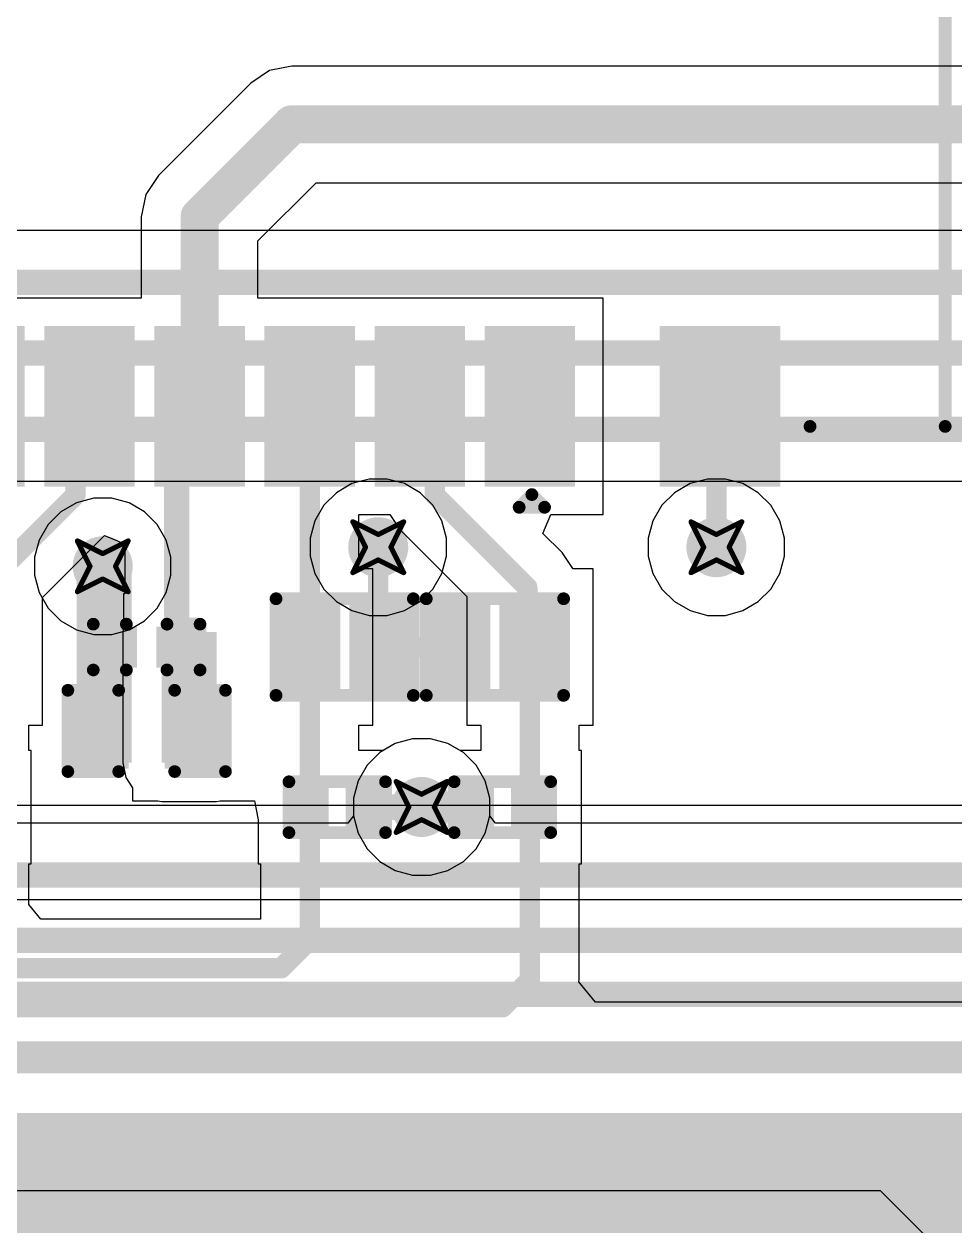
# Model space of a CAD drawing. Header units: inches. Extents: x -36 to 349, y -11 to 240.
# Drawn here: x 132.94 to 142.24, y 44.34 to 56.35 of the extents above; entities that cross this region are included whole.
import ezdxf

# ---------------------------------------------------------------- set-up
doc = ezdxf.new("R2010")
doc.units = ezdxf.units.IN
for name, color, linetype in [('Bottom Layer', 5, 'Continuous'), ('Drill Drawing', 1, 'Continuous'), ('Layer 1', 16, 'Continuous'), ('Layer 2', 76, 'Continuous'), ('Top Layer', 1, 'Continuous'), ('Top Overlay', 2, 'Continuous'), ('Top Paste', 8, 'Continuous'), ('Top Solder', 216, 'Continuous'), ('Via Holes', 16, 'Continuous')]:
    doc.layers.add(name, color=color, linetype=linetype)

# ---------------------------------------------------------------- blocks, each defined once
blk = doc.blocks.new('SOD_882_B__D___________55')
at = {"layer": 'Top Layer'}
for points in [[(-0.1, -0.4), (-0.6, -0.4), (-0.6, 0.4), (-0.1, 0.4)], [(0.6, -0.4), (0.1, -0.4), (0.1, 0.4), (0.6, 0.4)]]:
    blk.add_hatch(color=1, dxfattribs=at).paths.add_polyline_path(points)
at = {"layer": 'Top Paste'}
for points in [[(-0.1, -0.4), (-0.6, -0.4), (-0.6, 0.4), (-0.1, 0.4)], [(0.6, -0.4), (0.1, -0.4), (0.1, 0.4), (0.6, 0.4)]]:
    blk.add_hatch(color=8, dxfattribs=at).paths.add_polyline_path(points)
at = {"layer": 'Top Solder'}
for points in [[(-0.045, -0.455), (-0.655, -0.455), (-0.655, 0.455), (-0.045, 0.455)], [(0.655, -0.455), (0.045, -0.455), (0.045, 0.455), (0.655, 0.455)]]:
    blk.add_hatch(color=216, dxfattribs=at).paths.add_polyline_path(points)
at = {"layer": 'Top Overlay'}
for points in [[(0.686, 0.483, 0.127, 0.127, 0), (-0.686, 0.483, 0.127, 0.127, 0)], [(-0.686, 0.483, 0.127, 0.127, 0), (-0.686, -0.483, 0.127, 0.127, 0)], [(0.686, 0.483, 0.127, 0.127, 0), (0.686, -0.483, 0.127, 0.127, 0)], [(0.686, -0.483, 0.127, 0.127, 0), (-0.686, -0.483, 0.127, 0.127, 0)]]:
    blk.add_lwpolyline(points, format="xyseb", dxfattribs=at)
for points in [[(-0.718, 0.483, 0.0635, 0.0635, 1), (-0.654, 0.483, 0.0635, 0.0635, 1)], [(-0.718, 0.483, 0.0635, 0.0635, 1), (-0.654, 0.483, 0.0635, 0.0635, 1)], [(0.654, 0.483, 0.0635, 0.0635, 1), (0.718, 0.483, 0.0635, 0.0635, 1)], [(0.654, 0.483, 0.0635, 0.0635, 1), (0.718, 0.483, 0.0635, 0.0635, 1)], [(-0.718, -0.483, 0.0635, 0.0635, 1), (-0.654, -0.483, 0.0635, 0.0635, 1)], [(-0.718, -0.483, 0.0635, 0.0635, 1), (-0.654, -0.483, 0.0635, 0.0635, 1)], [(0.654, -0.483, 0.0635, 0.0635, 1), (0.718, -0.483, 0.0635, 0.0635, 1)], [(0.654, -0.483, 0.0635, 0.0635, 1), (0.718, -0.483, 0.0635, 0.0635, 1)]]:
    blk.add_lwpolyline(points, format="xyseb", close=True, dxfattribs=at)
blk = doc.blocks.new('SOD_882_B__D___________56')
at = {"layer": 'Top Layer'}
for points in [[(-0.1, -0.4), (-0.6, -0.4), (-0.6, 0.4), (-0.1, 0.4)], [(0.6, -0.4), (0.1, -0.4), (0.1, 0.4), (0.6, 0.4)]]:
    blk.add_hatch(color=1, dxfattribs=at).paths.add_polyline_path(points)
at = {"layer": 'Top Paste'}
for points in [[(-0.1, -0.4), (-0.6, -0.4), (-0.6, 0.4), (-0.1, 0.4)], [(0.6, -0.4), (0.1, -0.4), (0.1, 0.4), (0.6, 0.4)]]:
    blk.add_hatch(color=8, dxfattribs=at).paths.add_polyline_path(points)
at = {"layer": 'Top Solder'}
for points in [[(-0.045, -0.455), (-0.655, -0.455), (-0.655, 0.455), (-0.045, 0.455)], [(0.655, -0.455), (0.045, -0.455), (0.045, 0.455), (0.655, 0.455)]]:
    blk.add_hatch(color=216, dxfattribs=at).paths.add_polyline_path(points)
at = {"layer": 'Top Overlay'}
for points in [[(-0.686, 0.483, 0.127, 0.127, 0), (0.686, 0.483, 0.127, 0.127, 0)], [(-0.686, -0.483, 0.127, 0.127, 0), (-0.686, 0.483, 0.127, 0.127, 0)], [(0.686, -0.483, 0.127, 0.127, 0), (0.686, 0.483, 0.127, 0.127, 0)], [(-0.686, -0.483, 0.127, 0.127, 0), (0.686, -0.483, 0.127, 0.127, 0)]]:
    blk.add_lwpolyline(points, format="xyseb", dxfattribs=at)
for points in [[(-0.718, 0.483, 0.0635, 0.0635, 1), (-0.654, 0.483, 0.0635, 0.0635, 1)], [(-0.718, 0.483, 0.0635, 0.0635, 1), (-0.654, 0.483, 0.0635, 0.0635, 1)], [(0.654, 0.483, 0.0635, 0.0635, 1), (0.718, 0.483, 0.0635, 0.0635, 1)], [(0.654, 0.483, 0.0635, 0.0635, 1), (0.718, 0.483, 0.0635, 0.0635, 1)], [(-0.718, -0.483, 0.0635, 0.0635, 1), (-0.654, -0.483, 0.0635, 0.0635, 1)], [(-0.718, -0.483, 0.0635, 0.0635, 1), (-0.654, -0.483, 0.0635, 0.0635, 1)], [(0.654, -0.483, 0.0635, 0.0635, 1), (0.718, -0.483, 0.0635, 0.0635, 1)], [(0.654, -0.483, 0.0635, 0.0635, 1), (0.718, -0.483, 0.0635, 0.0635, 1)]]:
    blk.add_lwpolyline(points, format="xyseb", close=True, dxfattribs=at)
blk = doc.blocks.new('R___0201_225')
at = {"layer": 'Top Layer'}
for points in [[(-0.41, 0.185), (-0.14, 0.185), (-0.14, -0.185), (-0.41, -0.185)], [(0.14, 0.185), (0.41, 0.185), (0.41, -0.185), (0.14, -0.185)]]:
    blk.add_hatch(color=1, dxfattribs=at).paths.add_polyline_path(points)
at = {"layer": 'Top Paste'}
for points in [[(-0.41, 0.185), (-0.14, 0.185), (-0.14, -0.185), (-0.41, -0.185)], [(0.14, 0.185), (0.41, 0.185), (0.41, -0.185), (0.14, -0.185)]]:
    blk.add_hatch(color=8, dxfattribs=at).paths.add_polyline_path(points)
at = {"layer": 'Top Solder'}
for points in [[(-0.465, 0.24), (-0.085, 0.24), (-0.085, -0.24), (-0.465, -0.24)], [(0.085, 0.24), (0.465, 0.24), (0.465, -0.24), (0.085, -0.24)]]:
    blk.add_hatch(color=216, dxfattribs=at).paths.add_polyline_path(points)
at = {"layer": 'Top Overlay'}
for points in [[(-0.483, -0.254, 0.127, 0.127, 0), (-0.483, 0.254, 0.127, 0.127, 0)], [(-0.483, 0.254, 0.127, 0.127, 0), (0.483, 0.254, 0.127, 0.127, 0)], [(0.483, -0.254, 0.127, 0.127, 0), (0.483, 0.254, 0.127, 0.127, 0)], [(-0.483, -0.254, 0.127, 0.127, 0), (0.483, -0.254, 0.127, 0.127, 0)]]:
    blk.add_lwpolyline(points, format="xyseb", dxfattribs=at)
for points in [[(-0.514, 0.254, 0.0635, 0.0635, 1), (-0.451, 0.254, 0.0635, 0.0635, 1)], [(-0.514, 0.254, 0.0635, 0.0635, 1), (-0.451, 0.254, 0.0635, 0.0635, 1)], [(0.451, 0.254, 0.0635, 0.0635, 1), (0.514, 0.254, 0.0635, 0.0635, 1)], [(0.451, 0.254, 0.0635, 0.0635, 1), (0.514, 0.254, 0.0635, 0.0635, 1)], [(-0.514, -0.254, 0.0635, 0.0635, 1), (-0.451, -0.254, 0.0635, 0.0635, 1)], [(-0.514, -0.254, 0.0635, 0.0635, 1), (-0.451, -0.254, 0.0635, 0.0635, 1)], [(0.451, -0.254, 0.0635, 0.0635, 1), (0.514, -0.254, 0.0635, 0.0635, 1)], [(0.451, -0.254, 0.0635, 0.0635, 1), (0.514, -0.254, 0.0635, 0.0635, 1)]]:
    blk.add_lwpolyline(points, format="xyseb", close=True, dxfattribs=at)
blk = doc.blocks.new('R___0201_226')
at = {"layer": 'Top Layer'}
for points in [[(-0.41, 0.185), (-0.14, 0.185), (-0.14, -0.185), (-0.41, -0.185)], [(0.14, 0.185), (0.41, 0.185), (0.41, -0.185), (0.14, -0.185)]]:
    blk.add_hatch(color=1, dxfattribs=at).paths.add_polyline_path(points)
at = {"layer": 'Top Paste'}
for points in [[(-0.41, 0.185), (-0.14, 0.185), (-0.14, -0.185), (-0.41, -0.185)], [(0.14, 0.185), (0.41, 0.185), (0.41, -0.185), (0.14, -0.185)]]:
    blk.add_hatch(color=8, dxfattribs=at).paths.add_polyline_path(points)
at = {"layer": 'Top Solder'}
for points in [[(-0.465, 0.24), (-0.085, 0.24), (-0.085, -0.24), (-0.465, -0.24)], [(0.085, 0.24), (0.465, 0.24), (0.465, -0.24), (0.085, -0.24)]]:
    blk.add_hatch(color=216, dxfattribs=at).paths.add_polyline_path(points)
at = {"layer": 'Top Overlay'}
for points in [[(-0.483, 0.254, 0.127, 0.127, 0), (-0.483, -0.254, 0.127, 0.127, 0)], [(0.483, 0.254, 0.127, 0.127, 0), (-0.483, 0.254, 0.127, 0.127, 0)], [(0.483, 0.254, 0.127, 0.127, 0), (0.483, -0.254, 0.127, 0.127, 0)], [(0.483, -0.254, 0.127, 0.127, 0), (-0.483, -0.254, 0.127, 0.127, 0)]]:
    blk.add_lwpolyline(points, format="xyseb", dxfattribs=at)
for points in [[(-0.514, 0.254, 0.0635, 0.0635, 1), (-0.451, 0.254, 0.0635, 0.0635, 1)], [(-0.514, 0.254, 0.0635, 0.0635, 1), (-0.451, 0.254, 0.0635, 0.0635, 1)], [(0.451, 0.254, 0.0635, 0.0635, 1), (0.514, 0.254, 0.0635, 0.0635, 1)], [(0.451, 0.254, 0.0635, 0.0635, 1), (0.514, 0.254, 0.0635, 0.0635, 1)], [(-0.514, -0.254, 0.0635, 0.0635, 1), (-0.451, -0.254, 0.0635, 0.0635, 1)], [(-0.514, -0.254, 0.0635, 0.0635, 1), (-0.451, -0.254, 0.0635, 0.0635, 1)], [(0.451, -0.254, 0.0635, 0.0635, 1), (0.514, -0.254, 0.0635, 0.0635, 1)], [(0.451, -0.254, 0.0635, 0.0635, 1), (0.514, -0.254, 0.0635, 0.0635, 1)]]:
    blk.add_lwpolyline(points, format="xyseb", close=True, dxfattribs=at)
blk = doc.blocks.new('DM3BT_DSF_PEJS_332')
at = {"layer": 'Top Layer'}
for points in [[(-5.25, 8.15), (-4.25, 8.15), (-4.25, 6.75), (-5.25, 6.75)], [(-3.2, 6.75), (-3.2, 8.15), (-2.5, 8.15), (-2.5, 6.75)], [(-2.1, 6.75), (-2.1, 8.15), (-1.4, 8.15), (-1.4, 6.75)], [(-1, 6.75), (-1, 8.15), (-0.3, 8.15), (-0.3, 6.75)], [(0.1, 6.75), (0.1, 8.15), (0.8, 8.15), (0.8, 6.75)], [(1.2, 6.75), (1.2, 8.15), (1.9, 8.15), (1.9, 6.75)]]:
    blk.add_hatch(color=1, dxfattribs=at).paths.add_polyline_path(points)
at = {"layer": 'Top Paste'}
for points in [[(-5.25, 8.15), (-4.25, 8.15), (-4.25, 6.75), (-5.25, 6.75)], [(-3.2, 6.75), (-3.2, 8.15), (-2.5, 8.15), (-2.5, 6.75)], [(-2.1, 6.75), (-2.1, 8.15), (-1.4, 8.15), (-1.4, 6.75)], [(-1, 6.75), (-1, 8.15), (-0.3, 8.15), (-0.3, 6.75)], [(0.1, 6.75), (0.1, 8.15), (0.8, 8.15), (0.8, 6.75)], [(1.2, 6.75), (1.2, 8.15), (1.9, 8.15), (1.9, 6.75)]]:
    blk.add_hatch(color=8, dxfattribs=at).paths.add_polyline_path(points)
at = {"layer": 'Top Solder'}
for points in [[(-5.352, 8.252), (-4.148, 8.252), (-4.148, 6.648), (-5.352, 6.648)], [(-3.302, 6.648), (-3.302, 8.252), (-2.398, 8.252), (-2.398, 6.648)], [(-2.202, 6.648), (-2.202, 8.252), (-1.298, 8.252), (-1.298, 6.648)], [(-1.102, 6.648), (-1.102, 8.252), (-0.198, 8.252), (-0.198, 6.648)], [(-0.002, 6.648), (-0.002, 8.252), (0.902, 8.252), (0.902, 6.648)], [(1.098, 6.648), (1.098, 8.252), (2.002, 8.252), (2.002, 6.648)], [(2.198, 6.648), (2.198, 8.252), (3.102, 8.252), (3.102, 6.648)]]:
    blk.add_hatch(color=216, dxfattribs=at).paths.add_polyline_path(points)
at = {"layer": 'Top Overlay'}
for points in [[(-2.87, 8.331, 0.127, 0.127, 0), (-2.997, 8.458, 0.127, 0.127, 0)], [(-2.743, 8.458, 0.127, 0.127, 0), (-2.997, 8.458, 0.127, 0.127, 0)], [(-2.743, 8.458, 0.127, 0.127, 0), (-2.87, 8.331, 0.127, 0.127, 0)], [(-5.65, 7.65, 0.127, 0.127, 0), (-7, 7.65, 0.127, 0.127, 0)], [(-7, 7.65, 0.127, 0.127, 0), (-7, -6.2, 0.127, 0.127, 0)]]:
    blk.add_lwpolyline(points, format="xyseb", dxfattribs=at)
for points in [[(-3.029, 8.458, 0.0635, 0.0635, 1), (-2.965, 8.458, 0.0635, 0.0635, 1)], [(-3.029, 8.458, 0.0635, 0.0635, 1), (-2.965, 8.458, 0.0635, 0.0635, 1)], [(-2.775, 8.458, 0.0635, 0.0635, 1), (-2.711, 8.458, 0.0635, 0.0635, 1)], [(-2.775, 8.458, 0.0635, 0.0635, 1), (-2.711, 8.458, 0.0635, 0.0635, 1)], [(-2.902, 8.331, 0.0635, 0.0635, 1), (-2.838, 8.331, 0.0635, 0.0635, 1)], [(-2.902, 8.331, 0.0635, 0.0635, 1), (-2.838, 8.331, 0.0635, 0.0635, 1)], [(-7.032, 7.65, 0.0635, 0.0635, 1), (-6.968, 7.65, 0.0635, 0.0635, 1)], [(-7.032, 7.65, 0.0635, 0.0635, 1), (-6.968, 7.65, 0.0635, 0.0635, 1)], [(-5.682, 7.65, 0.0635, 0.0635, 1), (-5.618, 7.65, 0.0635, 0.0635, 1)]]:
    blk.add_lwpolyline(points, format="xyseb", close=True, dxfattribs=at)
blk = doc.blocks.new('CAP_0201_431')
at = {"layer": 'Top Layer'}
for points in [[(-0.45, 0.15), (-0.15, 0.15), (-0.15, -0.15), (-0.45, -0.15)], [(0.15, 0.15), (0.45, 0.15), (0.45, -0.15), (0.15, -0.15)]]:
    blk.add_hatch(color=1, dxfattribs=at).paths.add_polyline_path(points)
at = {"layer": 'Top Paste'}
for points in [[(-0.45, 0.15), (-0.15, 0.15), (-0.15, -0.15), (-0.45, -0.15)], [(0.15, 0.15), (0.45, 0.15), (0.45, -0.15), (0.15, -0.15)]]:
    blk.add_hatch(color=8, dxfattribs=at).paths.add_polyline_path(points)
at = {"layer": 'Top Solder'}
for points in [[(-0.505, 0.205), (-0.095, 0.205), (-0.095, -0.205), (-0.505, -0.205)], [(0.095, 0.205), (0.505, 0.205), (0.505, -0.205), (0.095, -0.205)]]:
    blk.add_hatch(color=216, dxfattribs=at).paths.add_polyline_path(points)
at = {"layer": 'Top Overlay'}
for points in [[(-0.533, -0.229, 0.127, 0.127, 0), (-0.533, 0.229, 0.127, 0.127, 0)], [(-0.533, 0.229, 0.127, 0.127, 0), (-0.203, 0.229, 0.127, 0.127, 0)], [(0.203, 0.229, 0.127, 0.127, 0), (0.533, 0.229, 0.127, 0.127, 0)], [(0.533, -0.229, 0.127, 0.127, 0), (0.533, 0.229, 0.127, 0.127, 0)], [(-0.533, -0.229, 0.127, 0.127, 0), (-0.203, -0.229, 0.127, 0.127, 0)], [(0.203, -0.229, 0.127, 0.127, 0), (0.533, -0.229, 0.127, 0.127, 0)]]:
    blk.add_lwpolyline(points, format="xyseb", dxfattribs=at)
for points in [[(-0.565, 0.229, 0.0635, 0.0635, 1), (-0.502, 0.229, 0.0635, 0.0635, 1)], [(-0.565, 0.229, 0.0635, 0.0635, 1), (-0.502, 0.229, 0.0635, 0.0635, 1)], [(-0.235, 0.229, 0.0635, 0.0635, 1), (-0.171, 0.229, 0.0635, 0.0635, 1)], [(0.171, 0.229, 0.0635, 0.0635, 1), (0.235, 0.229, 0.0635, 0.0635, 1)], [(0.502, 0.229, 0.0635, 0.0635, 1), (0.565, 0.229, 0.0635, 0.0635, 1)], [(0.502, 0.229, 0.0635, 0.0635, 1), (0.565, 0.229, 0.0635, 0.0635, 1)], [(-0.565, -0.229, 0.0635, 0.0635, 1), (-0.502, -0.229, 0.0635, 0.0635, 1)], [(-0.565, -0.229, 0.0635, 0.0635, 1), (-0.502, -0.229, 0.0635, 0.0635, 1)], [(-0.235, -0.229, 0.0635, 0.0635, 1), (-0.171, -0.229, 0.0635, 0.0635, 1)], [(0.171, -0.229, 0.0635, 0.0635, 1), (0.235, -0.229, 0.0635, 0.0635, 1)], [(0.502, -0.229, 0.0635, 0.0635, 1), (0.565, -0.229, 0.0635, 0.0635, 1)], [(0.502, -0.229, 0.0635, 0.0635, 1), (0.565, -0.229, 0.0635, 0.0635, 1)]]:
    blk.add_lwpolyline(points, format="xyseb", close=True, dxfattribs=at)
blk = doc.blocks.new('C___0402_432')
at = {"layer": 'Top Layer'}
for points in [[(-0.698, -0.318), (-0.698, 0.317), (-0.241, 0.317), (-0.241, -0.318)], [(0.241, -0.318), (0.241, 0.317), (0.699, 0.317), (0.699, -0.318)]]:
    blk.add_hatch(color=1, dxfattribs=at).paths.add_polyline_path(points)
at = {"layer": 'Top Paste'}
for points in [[(-0.698, -0.318), (-0.698, 0.317), (-0.241, 0.317), (-0.241, -0.318)], [(0.241, -0.318), (0.241, 0.317), (0.699, 0.317), (0.699, -0.318)]]:
    blk.add_hatch(color=8, dxfattribs=at).paths.add_polyline_path(points)
at = {"layer": 'Top Solder'}
for points in [[(-0.758, -0.378), (-0.758, 0.377), (-0.181, 0.377), (-0.181, -0.378)], [(0.181, -0.378), (0.181, 0.377), (0.759, 0.377), (0.759, -0.378)]]:
    blk.add_hatch(color=216, dxfattribs=at).paths.add_polyline_path(points)
at = {"layer": 'Top Overlay'}
for points in [[(-0.787, 0.406, 0.127, 0.127, 0), (-0.279, 0.406, 0.127, 0.127, 0)], [(-0.787, -0.406, 0.127, 0.127, 0), (-0.787, 0.406, 0.127, 0.127, 0)], [(0.279, 0.406, 0.127, 0.127, 0), (0.787, 0.406, 0.127, 0.127, 0)], [(0.787, -0.406, 0.127, 0.127, 0), (0.787, 0.406, 0.127, 0.127, 0)], [(-0.787, -0.406, 0.127, 0.127, 0), (-0.279, -0.406, 0.127, 0.127, 0)], [(0.279, -0.406, 0.127, 0.127, 0), (0.787, -0.406, 0.127, 0.127, 0)]]:
    blk.add_lwpolyline(points, format="xyseb", dxfattribs=at)
for points in [[(-0.819, 0.406, 0.0635, 0.0635, 1), (-0.756, 0.406, 0.0635, 0.0635, 1)], [(-0.819, 0.406, 0.0635, 0.0635, 1), (-0.756, 0.406, 0.0635, 0.0635, 1)], [(-0.311, 0.406, 0.0635, 0.0635, 1), (-0.248, 0.406, 0.0635, 0.0635, 1)], [(0.248, 0.406, 0.0635, 0.0635, 1), (0.311, 0.406, 0.0635, 0.0635, 1)], [(0.756, 0.406, 0.0635, 0.0635, 1), (0.819, 0.406, 0.0635, 0.0635, 1)], [(0.756, 0.406, 0.0635, 0.0635, 1), (0.819, 0.406, 0.0635, 0.0635, 1)], [(-0.819, -0.406, 0.0635, 0.0635, 1), (-0.756, -0.406, 0.0635, 0.0635, 1)], [(-0.819, -0.406, 0.0635, 0.0635, 1), (-0.756, -0.406, 0.0635, 0.0635, 1)], [(-0.311, -0.406, 0.0635, 0.0635, 1), (-0.248, -0.406, 0.0635, 0.0635, 1)], [(0.248, -0.406, 0.0635, 0.0635, 1), (0.311, -0.406, 0.0635, 0.0635, 1)], [(0.756, -0.406, 0.0635, 0.0635, 1), (0.819, -0.406, 0.0635, 0.0635, 1)], [(0.756, -0.406, 0.0635, 0.0635, 1), (0.819, -0.406, 0.0635, 0.0635, 1)]]:
    blk.add_lwpolyline(points, format="xyseb", close=True, dxfattribs=at)

msp = doc.modelspace()

# ---------------------------------------------------------------- hatches: boundary and pattern name
at = {"layer": 'Bottom Layer'}
h = msp.add_hatch(color=5, dxfattribs=at)
edge = h.paths.add_edge_path()
edge.add_arc((136.482, 51.121), 0.3, 0, 360)
h = msp.add_hatch(color=5, dxfattribs=at)
edge = h.paths.add_edge_path()
edge.add_arc((139.861, 51.121), 0.3, 0, 360)
h = msp.add_hatch(color=5, dxfattribs=at)
edge = h.paths.add_edge_path()
edge.add_arc((133.729, 50.93), 0.3, 0, 360)
h = msp.add_hatch(color=5, dxfattribs=at)
edge = h.paths.add_edge_path()
edge.add_arc((136.915, 48.525), 0.3, 0, 360)
at = {"layer": 'Layer 1'}
h = msp.add_hatch(color=16, dxfattribs=at)
edge = h.paths.add_edge_path()
edge.add_arc((136.482, 51.121), 0.3, 0, 360)
h = msp.add_hatch(color=16, dxfattribs=at)
edge = h.paths.add_edge_path()
edge.add_arc((139.861, 51.121), 0.3, 0, 360)
h = msp.add_hatch(color=16, dxfattribs=at)
edge = h.paths.add_edge_path()
edge.add_arc((133.729, 50.93), 0.3, 0, 360)
h = msp.add_hatch(color=16, dxfattribs=at)
edge = h.paths.add_edge_path()
edge.add_arc((136.915, 48.525), 0.3, 0, 360)
for points in [[(131.086, 33.401), (142.494, 33.401), (142.494, 45.276), (131.086, 45.276)], [(137.662, 34.95), (137.662, 44.983), (135.79, 44.983), (135.79, 34.95)]]:
    msp.add_hatch(color=16, dxfattribs=at).paths.add_polyline_path(points)
at = {"layer": 'Layer 2'}
h = msp.add_hatch(color=76, dxfattribs=at)
edge = h.paths.add_edge_path()
edge.add_arc((136.482, 51.121), 0.3, 0, 360)
h = msp.add_hatch(color=76, dxfattribs=at)
edge = h.paths.add_edge_path()
edge.add_arc((139.861, 51.121), 0.3, 0, 360)
h = msp.add_hatch(color=76, dxfattribs=at)
edge = h.paths.add_edge_path()
edge.add_arc((133.729, 50.93), 0.3, 0, 360)
h = msp.add_hatch(color=76, dxfattribs=at)
edge = h.paths.add_edge_path()
edge.add_arc((136.915, 48.525), 0.3, 0, 360)
at = {"layer": 'Top Layer'}
h = msp.add_hatch(color=1, dxfattribs=at)
edge = h.paths.add_edge_path()
edge.add_arc((136.482, 51.121), 0.3, 0, 360)
h = msp.add_hatch(color=1, dxfattribs=at)
edge = h.paths.add_edge_path()
edge.add_arc((139.861, 51.121), 0.3, 0, 360)
h = msp.add_hatch(color=1, dxfattribs=at)
edge = h.paths.add_edge_path()
edge.add_arc((133.729, 50.93), 0.3, 0, 360)
for points in [[(134.018, 50.93), (133.469, 50.93), (133.469, 48.967), (134.018, 48.967)], [(134.318, 48.967), (134.866, 48.967), (134.866, 50.273), (134.318, 50.273)]]:
    msp.add_hatch(color=1, dxfattribs=at).paths.add_polyline_path(points)
h = msp.add_hatch(color=1, dxfattribs=at)
edge = h.paths.add_edge_path()
edge.add_arc((136.915, 48.525), 0.3, 0, 360)
at = {"layer": 'Via Holes'}
h = msp.add_hatch(color=7, dxfattribs=at)
edge = h.paths.add_edge_path()
edge.add_arc((136.482, 51.121), 0.15, 0, 360)
h = msp.add_hatch(color=7, dxfattribs=at)
edge = h.paths.add_edge_path()
edge.add_arc((139.861, 51.121), 0.15, 0, 360)
h = msp.add_hatch(color=7, dxfattribs=at)
edge = h.paths.add_edge_path()
edge.add_arc((133.729, 50.93), 0.15, 0, 360)
h = msp.add_hatch(color=7, dxfattribs=at)
edge = h.paths.add_edge_path()
edge.add_arc((136.915, 48.525), 0.15, 0, 360)

# ---------------------------------------------------------------- linework, layer by layer
at = {"layer": 'Bottom Layer'}
for p, q in [((142.813, 54.285), (131.144, 54.285)), ((131.967, 51.781), (143.369, 51.781)), ((136.652, 49.159), (136.497, 49.07)), ((136.825, 49.206), (136.652, 49.159)), ((137.005, 49.206), (136.825, 49.206)), ((137.178, 49.159), (137.005, 49.206)), ((137.333, 49.07), (137.178, 49.159)), ((136.497, 49.07), (136.37, 48.943)), ((137.46, 48.943), (137.333, 49.07)), ((136.37, 48.943), (136.28, 48.787)), ((137.55, 48.787), (137.46, 48.943)), ((136.28, 48.787), (136.234, 48.614)), ((137.596, 48.614), (137.55, 48.787)), ((136.234, 48.614), (136.234, 48.435)), ((137.596, 48.435), (137.596, 48.614)), ((136.234, 48.435), (136.178, 48.362)), ((137.652, 48.362), (137.596, 48.435)), ((136.178, 48.362), (132.182, 48.362)), ((146.127, 48.362), (137.652, 48.362)), ((126.311, 44.693), (141.497, 44.693)), ((141.497, 44.693), (143.251, 42.939))]:
    msp.add_line(p, q, dxfattribs=at)
for points in [[(131.144, 53.767, 0.254, 0.254, 0), (143.028, 53.767, 0.254, 0.254, 0)], [(131.437, 53.061, 0.254, 0.254, 0), (143.277, 53.061, 0.254, 0.254, 0)], [(131.753, 52.299, 0.254, 0.254, 0), (143.369, 52.299, 0.254, 0.254, 0)], [(33.49, 47.844, 0.254, 0.254, 0), (146.287, 47.844, 0.254, 0.254, 0)], [(33.348, 47.192, 0.254, 0.254, 0), (156.727, 47.192, 0.254, 0.254, 0)], [(33.121, 46.653, 0.254, 0.254, 0), (153.177, 46.653, 0.254, 0.254, 0)], [(32.81, 45.989, 0.254, 0.254, 0), (152.717, 45.989, 0.254, 0.254, 0)], [(126.069, 45.276, 0.381, 0.381, 0), (141.738, 45.276, 0.381, 0.381, 0)], [(141.738, 45.276, 0.381, 0.381, 0), (143.913, 43.101, 0.381, 0.381, 0)]]:
    msp.add_lwpolyline(points, format="xyseb", dxfattribs=at)
msp.add_lwpolyline([(141.643, 45.276, 0.191, 0.191, 1), (141.834, 45.276, 0.191, 0.191, 1)], format="xyseb", close=True, dxfattribs=at)
msp.add_lwpolyline([(141.643, 45.276, 0.191, 0.191, 1), (141.834, 45.276, 0.191, 0.191, 1)], format="xyseb", close=True, dxfattribs=at)
at = {"layer": 'Drill Drawing'}
for points in [[(136.228, 51.375, 0.0508, 0.0508, 0), (136.482, 51.248, 0.0508, 0.0508, 0)], [(136.228, 51.375, 0.0508, 0.0508, 0), (136.355, 51.121, 0.0508, 0.0508, 0)], [(136.482, 51.248, 0.0508, 0.0508, 0), (136.736, 51.375, 0.0508, 0.0508, 0)], [(136.609, 51.121, 0.0508, 0.0508, 0), (136.736, 51.375, 0.0508, 0.0508, 0)], [(139.607, 51.375, 0.0508, 0.0508, 0), (139.861, 51.248, 0.0508, 0.0508, 0)], [(139.607, 51.375, 0.0508, 0.0508, 0), (139.734, 51.121, 0.0508, 0.0508, 0)], [(139.861, 51.248, 0.0508, 0.0508, 0), (140.115, 51.375, 0.0508, 0.0508, 0)], [(139.988, 51.121, 0.0508, 0.0508, 0), (140.115, 51.375, 0.0508, 0.0508, 0)], [(133.475, 51.184, 0.0508, 0.0508, 0), (133.729, 51.057, 0.0508, 0.0508, 0)], [(133.475, 51.184, 0.0508, 0.0508, 0), (133.602, 50.93, 0.0508, 0.0508, 0)], [(133.729, 51.057, 0.0508, 0.0508, 0), (133.983, 51.184, 0.0508, 0.0508, 0)], [(133.856, 50.93, 0.0508, 0.0508, 0), (133.983, 51.184, 0.0508, 0.0508, 0)], [(136.228, 50.867, 0.0508, 0.0508, 0), (136.355, 51.121, 0.0508, 0.0508, 0)], [(136.609, 51.121, 0.0508, 0.0508, 0), (136.736, 50.867, 0.0508, 0.0508, 0)], [(139.607, 50.867, 0.0508, 0.0508, 0), (139.734, 51.121, 0.0508, 0.0508, 0)], [(139.988, 51.121, 0.0508, 0.0508, 0), (140.115, 50.867, 0.0508, 0.0508, 0)], [(133.475, 50.676, 0.0508, 0.0508, 0), (133.602, 50.93, 0.0508, 0.0508, 0)], [(133.856, 50.93, 0.0508, 0.0508, 0), (133.983, 50.676, 0.0508, 0.0508, 0)], [(136.228, 50.867, 0.0508, 0.0508, 0), (136.482, 50.994, 0.0508, 0.0508, 0)], [(136.482, 50.994, 0.0508, 0.0508, 0), (136.736, 50.867, 0.0508, 0.0508, 0)], [(139.607, 50.867, 0.0508, 0.0508, 0), (139.861, 50.994, 0.0508, 0.0508, 0)], [(139.861, 50.994, 0.0508, 0.0508, 0), (140.115, 50.867, 0.0508, 0.0508, 0)], [(133.475, 50.676, 0.0508, 0.0508, 0), (133.729, 50.803, 0.0508, 0.0508, 0)], [(133.729, 50.803, 0.0508, 0.0508, 0), (133.983, 50.676, 0.0508, 0.0508, 0)], [(136.661, 48.779, 0.0508, 0.0508, 0), (136.915, 48.652, 0.0508, 0.0508, 0)], [(136.661, 48.779, 0.0508, 0.0508, 0), (136.788, 48.525, 0.0508, 0.0508, 0)], [(136.915, 48.652, 0.0508, 0.0508, 0), (137.169, 48.779, 0.0508, 0.0508, 0)], [(137.042, 48.525, 0.0508, 0.0508, 0), (137.169, 48.779, 0.0508, 0.0508, 0)], [(136.661, 48.271, 0.0508, 0.0508, 0), (136.788, 48.525, 0.0508, 0.0508, 0)], [(137.042, 48.525, 0.0508, 0.0508, 0), (137.169, 48.271, 0.0508, 0.0508, 0)], [(136.661, 48.271, 0.0508, 0.0508, 0), (136.915, 48.398, 0.0508, 0.0508, 0)], [(136.915, 48.398, 0.0508, 0.0508, 0), (137.169, 48.271, 0.0508, 0.0508, 0)]]:
    msp.add_lwpolyline(points, format="xyseb", dxfattribs=at)
for points in [[(136.215, 51.375, 0.0254, 0.0254, 1), (136.241, 51.375, 0.0254, 0.0254, 1)], [(136.215, 51.375, 0.0254, 0.0254, 1), (136.241, 51.375, 0.0254, 0.0254, 1)], [(136.723, 51.375, 0.0254, 0.0254, 1), (136.749, 51.375, 0.0254, 0.0254, 1)], [(136.723, 51.375, 0.0254, 0.0254, 1), (136.749, 51.375, 0.0254, 0.0254, 1)], [(139.595, 51.375, 0.0254, 0.0254, 1), (139.62, 51.375, 0.0254, 0.0254, 1)], [(139.595, 51.375, 0.0254, 0.0254, 1), (139.62, 51.375, 0.0254, 0.0254, 1)], [(140.103, 51.375, 0.0254, 0.0254, 1), (140.128, 51.375, 0.0254, 0.0254, 1)], [(140.103, 51.375, 0.0254, 0.0254, 1), (140.128, 51.375, 0.0254, 0.0254, 1)], [(133.463, 51.184, 0.0254, 0.0254, 1), (133.488, 51.184, 0.0254, 0.0254, 1)], [(133.463, 51.184, 0.0254, 0.0254, 1), (133.488, 51.184, 0.0254, 0.0254, 1)], [(133.971, 51.184, 0.0254, 0.0254, 1), (133.996, 51.184, 0.0254, 0.0254, 1)], [(133.971, 51.184, 0.0254, 0.0254, 1), (133.996, 51.184, 0.0254, 0.0254, 1)], [(136.469, 51.248, 0.0254, 0.0254, 1), (136.495, 51.248, 0.0254, 0.0254, 1)], [(136.469, 51.248, 0.0254, 0.0254, 1), (136.495, 51.248, 0.0254, 0.0254, 1)], [(139.849, 51.248, 0.0254, 0.0254, 1), (139.874, 51.248, 0.0254, 0.0254, 1)], [(139.849, 51.248, 0.0254, 0.0254, 1), (139.874, 51.248, 0.0254, 0.0254, 1)], [(133.717, 51.057, 0.0254, 0.0254, 1), (133.742, 51.057, 0.0254, 0.0254, 1)], [(133.717, 51.057, 0.0254, 0.0254, 1), (133.742, 51.057, 0.0254, 0.0254, 1)], [(136.342, 51.121, 0.0254, 0.0254, 1), (136.368, 51.121, 0.0254, 0.0254, 1)], [(136.342, 51.121, 0.0254, 0.0254, 1), (136.368, 51.121, 0.0254, 0.0254, 1)], [(136.596, 51.121, 0.0254, 0.0254, 1), (136.622, 51.121, 0.0254, 0.0254, 1)], [(136.596, 51.121, 0.0254, 0.0254, 1), (136.622, 51.121, 0.0254, 0.0254, 1)], [(139.722, 51.121, 0.0254, 0.0254, 1), (139.747, 51.121, 0.0254, 0.0254, 1)], [(139.722, 51.121, 0.0254, 0.0254, 1), (139.747, 51.121, 0.0254, 0.0254, 1)], [(139.976, 51.121, 0.0254, 0.0254, 1), (140.001, 51.121, 0.0254, 0.0254, 1)], [(139.976, 51.121, 0.0254, 0.0254, 1), (140.001, 51.121, 0.0254, 0.0254, 1)], [(133.59, 50.93, 0.0254, 0.0254, 1), (133.615, 50.93, 0.0254, 0.0254, 1)], [(133.59, 50.93, 0.0254, 0.0254, 1), (133.615, 50.93, 0.0254, 0.0254, 1)], [(133.844, 50.93, 0.0254, 0.0254, 1), (133.869, 50.93, 0.0254, 0.0254, 1)], [(133.844, 50.93, 0.0254, 0.0254, 1), (133.869, 50.93, 0.0254, 0.0254, 1)], [(136.469, 50.994, 0.0254, 0.0254, 1), (136.495, 50.994, 0.0254, 0.0254, 1)], [(136.469, 50.994, 0.0254, 0.0254, 1), (136.495, 50.994, 0.0254, 0.0254, 1)], [(139.849, 50.994, 0.0254, 0.0254, 1), (139.874, 50.994, 0.0254, 0.0254, 1)], [(139.849, 50.994, 0.0254, 0.0254, 1), (139.874, 50.994, 0.0254, 0.0254, 1)], [(133.717, 50.803, 0.0254, 0.0254, 1), (133.742, 50.803, 0.0254, 0.0254, 1)], [(133.717, 50.803, 0.0254, 0.0254, 1), (133.742, 50.803, 0.0254, 0.0254, 1)], [(136.215, 50.867, 0.0254, 0.0254, 1), (136.241, 50.867, 0.0254, 0.0254, 1)], [(136.215, 50.867, 0.0254, 0.0254, 1), (136.241, 50.867, 0.0254, 0.0254, 1)], [(136.723, 50.867, 0.0254, 0.0254, 1), (136.749, 50.867, 0.0254, 0.0254, 1)], [(136.723, 50.867, 0.0254, 0.0254, 1), (136.749, 50.867, 0.0254, 0.0254, 1)], [(139.595, 50.867, 0.0254, 0.0254, 1), (139.62, 50.867, 0.0254, 0.0254, 1)], [(139.595, 50.867, 0.0254, 0.0254, 1), (139.62, 50.867, 0.0254, 0.0254, 1)], [(140.103, 50.867, 0.0254, 0.0254, 1), (140.128, 50.867, 0.0254, 0.0254, 1)], [(140.103, 50.867, 0.0254, 0.0254, 1), (140.128, 50.867, 0.0254, 0.0254, 1)], [(133.463, 50.676, 0.0254, 0.0254, 1), (133.488, 50.676, 0.0254, 0.0254, 1)], [(133.463, 50.676, 0.0254, 0.0254, 1), (133.488, 50.676, 0.0254, 0.0254, 1)], [(133.971, 50.676, 0.0254, 0.0254, 1), (133.996, 50.676, 0.0254, 0.0254, 1)], [(133.971, 50.676, 0.0254, 0.0254, 1), (133.996, 50.676, 0.0254, 0.0254, 1)], [(136.648, 48.779, 0.0254, 0.0254, 1), (136.674, 48.779, 0.0254, 0.0254, 1)], [(136.648, 48.779, 0.0254, 0.0254, 1), (136.674, 48.779, 0.0254, 0.0254, 1)], [(137.156, 48.779, 0.0254, 0.0254, 1), (137.182, 48.779, 0.0254, 0.0254, 1)], [(137.156, 48.779, 0.0254, 0.0254, 1), (137.182, 48.779, 0.0254, 0.0254, 1)], [(136.902, 48.652, 0.0254, 0.0254, 1), (136.928, 48.652, 0.0254, 0.0254, 1)], [(136.902, 48.652, 0.0254, 0.0254, 1), (136.928, 48.652, 0.0254, 0.0254, 1)], [(136.775, 48.525, 0.0254, 0.0254, 1), (136.801, 48.525, 0.0254, 0.0254, 1)], [(136.775, 48.525, 0.0254, 0.0254, 1), (136.801, 48.525, 0.0254, 0.0254, 1)], [(137.029, 48.525, 0.0254, 0.0254, 1), (137.055, 48.525, 0.0254, 0.0254, 1)], [(137.029, 48.525, 0.0254, 0.0254, 1), (137.055, 48.525, 0.0254, 0.0254, 1)], [(136.902, 48.398, 0.0254, 0.0254, 1), (136.928, 48.398, 0.0254, 0.0254, 1)], [(136.902, 48.398, 0.0254, 0.0254, 1), (136.928, 48.398, 0.0254, 0.0254, 1)], [(136.648, 48.271, 0.0254, 0.0254, 1), (136.674, 48.271, 0.0254, 0.0254, 1)], [(136.648, 48.271, 0.0254, 0.0254, 1), (136.674, 48.271, 0.0254, 0.0254, 1)], [(137.156, 48.271, 0.0254, 0.0254, 1), (137.182, 48.271, 0.0254, 0.0254, 1)], [(137.156, 48.271, 0.0254, 0.0254, 1), (137.182, 48.271, 0.0254, 0.0254, 1)]]:
    msp.add_lwpolyline(points, format="xyseb", close=True, dxfattribs=at)
at = {"layer": 'Layer 1'}
for p, q in [((136.652, 49.159), (136.497, 49.07)), ((136.825, 49.206), (136.652, 49.159)), ((137.005, 49.206), (136.825, 49.206)), ((137.178, 49.159), (137.005, 49.206)), ((137.333, 49.07), (137.178, 49.159)), ((136.497, 49.07), (136.37, 48.943)), ((137.46, 48.943), (137.333, 49.07)), ((136.37, 48.943), (136.28, 48.787)), ((137.55, 48.787), (137.46, 48.943)), ((136.28, 48.787), (136.234, 48.614)), ((137.596, 48.614), (137.55, 48.787)), ((136.234, 48.614), (136.234, 48.435)), ((137.596, 48.435), (137.596, 48.614)), ((136.234, 48.435), (136.28, 48.262)), ((137.55, 48.262), (137.596, 48.435)), ((136.28, 48.262), (136.37, 48.106)), ((137.46, 48.106), (137.55, 48.262)), ((136.37, 48.106), (136.497, 47.98)), ((137.333, 47.98), (137.46, 48.106)), ((136.497, 47.98), (136.652, 47.89)), ((137.178, 47.89), (137.333, 47.98)), ((136.652, 47.89), (136.825, 47.844)), ((136.825, 47.844), (137.005, 47.844)), ((137.005, 47.844), (137.178, 47.89))]:
    msp.add_line(p, q, dxfattribs=at)
at = {"layer": 'Layer 2'}
for p, q in [((136.392, 51.802), (136.219, 51.756)), ((136.572, 51.802), (136.392, 51.802)), ((136.745, 51.756), (136.572, 51.802)), ((139.772, 51.802), (139.599, 51.756)), ((139.951, 51.802), (139.772, 51.802)), ((140.124, 51.756), (139.951, 51.802)), ((136.064, 51.666), (135.937, 51.54)), ((136.219, 51.756), (136.064, 51.666)), ((136.9, 51.666), (136.745, 51.756)), ((137.027, 51.54), (136.9, 51.666)), ((139.443, 51.666), (139.316, 51.54)), ((139.599, 51.756), (139.443, 51.666)), ((140.28, 51.666), (140.124, 51.756)), ((140.406, 51.54), (140.28, 51.666)), ((133.466, 51.565), (133.311, 51.475)), ((133.64, 51.611), (133.466, 51.565)), ((133.819, 51.611), (133.64, 51.611)), ((133.992, 51.565), (133.819, 51.611)), ((134.147, 51.475), (133.992, 51.565)), ((135.937, 51.54), (135.847, 51.384)), ((137.116, 51.384), (137.027, 51.54)), ((139.316, 51.54), (139.227, 51.384)), ((140.496, 51.384), (140.406, 51.54)), ((133.311, 51.475), (133.184, 51.348)), ((134.274, 51.348), (134.147, 51.475)), ((133.184, 51.348), (133.095, 51.193)), ((134.364, 51.193), (134.274, 51.348)), ((135.847, 51.384), (135.801, 51.211)), ((137.163, 51.211), (137.116, 51.384)), ((139.227, 51.384), (139.18, 51.211)), ((140.542, 51.211), (140.496, 51.384)), ((133.095, 51.193), (133.048, 51.02)), ((134.41, 51.02), (134.364, 51.193)), ((135.801, 51.211), (135.801, 51.032)), ((137.163, 51.032), (137.163, 51.211)), ((139.18, 51.211), (139.18, 51.032)), ((140.542, 51.032), (140.542, 51.211)), ((133.048, 51.02), (133.048, 50.841)), ((134.41, 50.841), (134.41, 51.02)), ((135.801, 51.032), (135.847, 50.859)), ((137.116, 50.859), (137.163, 51.032)), ((139.18, 51.032), (139.227, 50.859)), ((140.496, 50.859), (140.542, 51.032)), ((133.048, 50.841), (133.095, 50.667)), ((134.364, 50.667), (134.41, 50.841)), ((135.847, 50.859), (135.937, 50.703)), ((137.027, 50.703), (137.116, 50.859)), ((139.227, 50.859), (139.316, 50.703)), ((140.406, 50.703), (140.496, 50.859)), ((135.937, 50.703), (136.064, 50.577)), ((136.9, 50.577), (137.027, 50.703)), ((139.316, 50.703), (139.443, 50.577)), ((140.28, 50.577), (140.406, 50.703)), ((133.095, 50.667), (133.184, 50.512)), ((134.274, 50.512), (134.364, 50.667)), ((136.064, 50.577), (136.219, 50.487)), ((136.745, 50.487), (136.9, 50.577)), ((139.443, 50.577), (139.599, 50.487)), ((140.124, 50.487), (140.28, 50.577)), ((133.184, 50.512), (133.311, 50.385)), ((134.147, 50.385), (134.274, 50.512)), ((136.219, 50.487), (136.392, 50.44)), ((136.572, 50.44), (136.745, 50.487)), ((139.599, 50.487), (139.772, 50.44)), ((139.951, 50.44), (140.124, 50.487)), ((133.311, 50.385), (133.466, 50.296)), ((133.992, 50.296), (134.147, 50.385)), ((136.392, 50.44), (136.572, 50.44)), ((139.772, 50.44), (139.951, 50.44)), ((133.466, 50.296), (133.64, 50.249)), ((133.64, 50.249), (133.819, 50.249)), ((133.819, 50.249), (133.992, 50.296)), ((155.951, 48.539), (126.069, 48.539)), ((126.069, 47.6), (155.522, 47.6))]:
    msp.add_line(p, q, dxfattribs=at)
at = {"layer": 'Top Layer'}
for p, q in [((135.397, 55.885), (135.208, 55.759)), ((135.62, 55.929), (135.397, 55.885)), ((142.651, 55.929), (135.62, 55.929)), ((135.208, 55.759), (134.285, 54.836)), ((134.285, 54.836), (134.159, 54.647)), ((135.28, 54.183), (135.861, 54.764)), ((135.861, 54.764), (142.563, 54.764)), ((134.159, 54.647), (134.114, 54.424)), ((134.114, 54.424), (134.114, 53.609)), ((135.28, 53.609), (135.28, 54.183)), ((134.114, 53.609), (132.866, 53.609)), ((138.728, 53.609), (135.28, 53.609)), ((138.728, 51.447), (138.728, 53.609)), ((136.289, 50.904), (136.289, 51.447)), ((136.289, 51.447), (136.599, 51.447)), ((136.599, 51.447), (136.701, 51.294)), ((138.127, 51.259), (138.205, 51.447)), ((138.205, 51.447), (138.728, 51.447)), ((136.701, 51.294), (137.367, 50.628)), ((133.128, 50.618), (133.746, 51.237)), ((133.746, 51.237), (133.95, 51.155)), ((138.32, 51.067), (138.127, 51.259)), ((133.95, 51.155), (133.95, 50.654)), ((138.426, 50.907), (138.32, 51.067)), ((136.428, 50.904), (136.289, 50.904)), ((136.428, 49.342), (136.428, 50.904)), ((138.427, 50.904), (138.426, 50.907)), ((138.629, 50.904), (138.427, 50.904)), ((138.629, 49.342), (138.629, 50.904)), ((133.128, 49.342), (133.128, 50.618)), ((133.95, 50.654), (133.937, 50.654)), ((133.937, 50.654), (133.937, 50.31)), ((137.367, 50.628), (137.367, 49.342)), ((133.937, 50.31), (133.929, 50.273)), ((133.929, 50.273), (133.929, 48.967)), ((132.989, 49.089), (132.989, 49.342)), ((132.989, 49.342), (133.128, 49.342)), ((136.289, 49.089), (136.289, 49.342)), ((136.289, 49.342), (136.428, 49.342)), ((137.367, 49.342), (137.506, 49.342)), ((137.506, 49.342), (137.506, 49.089)), ((138.49, 49.089), (138.49, 49.342)), ((138.49, 49.342), (138.629, 49.342)), ((136.652, 49.159), (136.53, 49.089)), ((136.825, 49.206), (136.652, 49.159)), ((137.005, 49.206), (136.825, 49.206)), ((137.178, 49.159), (137.005, 49.206)), ((137.3, 49.089), (137.178, 49.159)), ((133.013, 49.089), (132.989, 49.089)), ((133.013, 47.957), (133.013, 49.089)), ((136.53, 49.089), (136.289, 49.089)), ((137.506, 49.089), (137.3, 49.089)), ((138.514, 49.089), (138.49, 49.089)), ((138.514, 47.957), (138.514, 49.089)), ((133.929, 48.967), (133.959, 48.818)), ((133.959, 48.818), (134.028, 48.715)), ((134.028, 48.715), (134.028, 48.586)), ((134.028, 48.586), (134.28, 48.586)), ((134.28, 48.586), (134.318, 48.579)), ((134.318, 48.579), (134.866, 48.579)), ((134.866, 48.579), (134.904, 48.586)), ((134.904, 48.586), (135.247, 48.586)), ((135.247, 48.586), (135.281, 48.397)), ((135.281, 48.397), (135.281, 47.957)), ((132.989, 47.55), (132.989, 47.957)), ((132.989, 47.957), (133.013, 47.957)), ((135.281, 47.957), (135.305, 47.957)), ((135.305, 47.957), (135.305, 47.405)), ((138.49, 46.797), (138.49, 47.957)), ((138.49, 47.957), (138.514, 47.957)), ((133.109, 47.405), (132.989, 47.55)), ((135.305, 47.405), (133.109, 47.405)), ((138.486, 46.776), (138.49, 46.797)), ((138.652, 46.573), (138.486, 46.776)), ((144.224, 46.573), (138.652, 46.573))]:
    msp.add_line(p, q, dxfattribs=at)
for points in [[(134.697, 54.424, 0.381, 0.381, 0), (135.62, 55.347, 0.381, 0.381, 0)], [(135.62, 55.347, 0.381, 0.381, 0), (145.176, 55.347, 0.381, 0.381, 0)], [(134.697, 52.528, 0.381, 0.381, 0), (134.697, 54.424, 0.381, 0.381, 0)], [(133.456, 52.387, 0.203, 0.203, 0), (133.597, 52.528, 0.203, 0.203, 0)], [(134.697, 52.178, 0.254, 0.254, 0), (134.697, 52.528, 0.254, 0.254, 0)], [(135.797, 50.123, 0.203, 0.203, 0), (135.797, 52.528, 0.203, 0.203, 0)], [(136.897, 52.528, 0.203, 0.203, 0), (137.048, 52.376, 0.203, 0.203, 0)], [(139.861, 52.442, 0.203, 0.203, -0.198912), (139.897, 52.528, 0.203, 0.203, 0)], [(139.861, 51.121, 0.203, 0.203, 0), (139.861, 52.442, 0.203, 0.203, 0)], [(133.456, 51.642, 0.203, 0.203, 0), (133.456, 52.387, 0.203, 0.203, 0)], [(137.048, 51.642, 0.203, 0.203, 0), (137.048, 52.376, 0.203, 0.203, 0)], [(134.468, 51.949, 0.254, 0.254, 0), (134.697, 52.178, 0.254, 0.254, 0)], [(134.468, 50.123, 0.254, 0.254, 0), (134.468, 51.949, 0.254, 0.254, 0)], [(132.522, 50.709, 0.203, 0.203, 0), (133.456, 51.642, 0.203, 0.203, 0)], [(137.048, 51.642, 0.203, 0.203, 0), (137.972, 50.719, 0.203, 0.203, 0)], [(136.482, 50.159, 0.203, 0.203, 0), (136.482, 51.121, 0.203, 0.203, 0)], [(137.972, 50.149, 0.203, 0.203, 0), (137.972, 50.719, 0.203, 0.203, 0)], [(134.468, 49.543, 0.254, 0.254, 0), (134.468, 50.123, 0.254, 0.254, 0)], [(135.797, 48.523, 0.203, 0.203, 0), (135.797, 50.123, 0.203, 0.203, 0)], [(136.497, 50.123, 0.203, 0.203, -0.198912), (136.482, 50.159, 0.203, 0.203, 0)], [(136.497, 50.123, 0.203, 0.203, 0), (137.298, 50.123, 0.203, 0.203, 0)], [(137.972, 50.149, 0.203, 0.203, 0), (137.998, 50.123, 0.203, 0.203, 0)], [(137.998, 48.523, 0.203, 0.203, 0), (137.998, 50.123, 0.203, 0.203, 0)], [(134.468, 49.543, 0.254, 0.254, 0), (134.637, 49.373, 0.254, 0.254, 0)], [(134.637, 49.285, 0.254, 0.254, 0), (134.637, 49.373, 0.254, 0.254, 0)], [(136.482, 48.523, 0.254, 0.254, 0), (136.913, 48.523, 0.254, 0.254, 0)], [(136.913, 48.523, 0.254, 0.254, 0), (136.915, 48.525, 0.254, 0.254, 0)], [(136.915, 48.525, 0.254, 0.254, 0), (136.916, 48.524, 0.254, 0.254, 0)], [(136.916, 48.524, 0.254, 0.254, 0), (137.447, 48.524, 0.254, 0.254, 0)], [(137.447, 48.524, 0.254, 0.254, 0), (137.448, 48.523, 0.254, 0.254, 0)], [(135.797, 47.199, 0.203, 0.203, 0), (135.797, 48.523, 0.203, 0.203, 0)], [(137.998, 46.797, 0.203, 0.203, 0), (137.998, 48.523, 0.203, 0.203, 0)], [(135.511, 46.913, 0.203, 0.203, 0), (135.797, 47.199, 0.203, 0.203, 0)], [(124.855, 46.913, 0.203, 0.203, 0), (135.511, 46.913, 0.203, 0.203, 0)], [(137.723, 46.523, 0.203, 0.203, 0), (137.998, 46.797, 0.203, 0.203, 0)], [(124.512, 46.523, 0.203, 0.203, 0), (137.723, 46.523, 0.203, 0.203, 0)], [(124.14, 46.055, 0.254, 0.254, 0), (144.224, 46.055, 0.254, 0.254, 0)], [(123.698, 45.276, 0.381, 0.381, 0), (144.188, 45.276, 0.381, 0.381, 0)], [(122.78, 44.566, 0.254, 0.254, 0), (143.988, 44.566, 0.254, 0.254, 0)]]:
    msp.add_lwpolyline(points, format="xyseb", dxfattribs=at)
for points in [[(135.524, 55.347, 0.191, 0.191, 1), (135.715, 55.347, 0.191, 0.191, 1)], [(135.524, 55.347, 0.191, 0.191, 1), (135.715, 55.347, 0.191, 0.191, 1)], [(134.602, 54.424, 0.191, 0.191, 1), (134.792, 54.424, 0.191, 0.191, 1)], [(134.602, 54.424, 0.191, 0.191, 1), (134.792, 54.424, 0.191, 0.191, 1)], [(133.546, 52.528, 0.102, 0.102, 1), (133.648, 52.528, 0.102, 0.102, 1)], [(134.602, 52.528, 0.191, 0.191, 1), (134.792, 52.528, 0.191, 0.191, 1)], [(134.633, 52.528, 0.127, 0.127, 1), (134.76, 52.528, 0.127, 0.127, 1)], [(135.746, 52.528, 0.102, 0.102, 1), (135.848, 52.528, 0.102, 0.102, 1)], [(136.846, 52.528, 0.102, 0.102, 1), (136.948, 52.528, 0.102, 0.102, 1)], [(139.846, 52.528, 0.102, 0.102, 1), (139.948, 52.528, 0.102, 0.102, 1)], [(139.811, 52.442, 0.102, 0.102, 1), (139.912, 52.442, 0.102, 0.102, 1)], [(139.811, 52.442, 0.102, 0.102, 1), (139.912, 52.442, 0.102, 0.102, 1)], [(133.405, 52.387, 0.102, 0.102, 1), (133.507, 52.387, 0.102, 0.102, 1)], [(133.405, 52.387, 0.102, 0.102, 1), (133.507, 52.387, 0.102, 0.102, 1)], [(136.998, 52.376, 0.102, 0.102, 1), (137.099, 52.376, 0.102, 0.102, 1)], [(136.998, 52.376, 0.102, 0.102, 1), (137.099, 52.376, 0.102, 0.102, 1)], [(134.633, 52.178, 0.127, 0.127, 1), (134.76, 52.178, 0.127, 0.127, 1)], [(134.633, 52.178, 0.127, 0.127, 1), (134.76, 52.178, 0.127, 0.127, 1)], [(134.404, 51.949, 0.127, 0.127, 1), (134.531, 51.949, 0.127, 0.127, 1)], [(134.404, 51.949, 0.127, 0.127, 1), (134.531, 51.949, 0.127, 0.127, 1)], [(133.405, 51.642, 0.102, 0.102, 1), (133.507, 51.642, 0.102, 0.102, 1)], [(133.405, 51.642, 0.102, 0.102, 1), (133.507, 51.642, 0.102, 0.102, 1)], [(136.998, 51.642, 0.102, 0.102, 1), (137.099, 51.642, 0.102, 0.102, 1)], [(136.998, 51.642, 0.102, 0.102, 1), (137.099, 51.642, 0.102, 0.102, 1)], [(136.431, 51.121, 0.102, 0.102, 1), (136.533, 51.121, 0.102, 0.102, 1)], [(139.811, 51.121, 0.102, 0.102, 1), (139.912, 51.121, 0.102, 0.102, 1)], [(137.921, 50.719, 0.102, 0.102, 1), (138.022, 50.719, 0.102, 0.102, 1)], [(137.921, 50.719, 0.102, 0.102, 1), (138.022, 50.719, 0.102, 0.102, 1)], [(134.404, 50.123, 0.127, 0.127, 1), (134.531, 50.123, 0.127, 0.127, 1)], [(134.404, 50.123, 0.127, 0.127, 1), (134.531, 50.123, 0.127, 0.127, 1)], [(135.746, 50.123, 0.102, 0.102, 1), (135.848, 50.123, 0.102, 0.102, 1)], [(135.746, 50.123, 0.102, 0.102, 1), (135.848, 50.123, 0.102, 0.102, 1)], [(136.431, 50.159, 0.102, 0.102, 1), (136.533, 50.159, 0.102, 0.102, 1)], [(136.431, 50.159, 0.102, 0.102, 1), (136.533, 50.159, 0.102, 0.102, 1)], [(136.446, 50.123, 0.102, 0.102, 1), (136.548, 50.123, 0.102, 0.102, 1)], [(136.446, 50.123, 0.102, 0.102, 1), (136.548, 50.123, 0.102, 0.102, 1)], [(137.247, 50.123, 0.102, 0.102, 1), (137.349, 50.123, 0.102, 0.102, 1)], [(137.921, 50.149, 0.102, 0.102, 1), (138.022, 50.149, 0.102, 0.102, 1)], [(137.921, 50.149, 0.102, 0.102, 1), (138.022, 50.149, 0.102, 0.102, 1)], [(137.947, 50.123, 0.102, 0.102, 1), (138.049, 50.123, 0.102, 0.102, 1)], [(137.947, 50.123, 0.102, 0.102, 1), (138.049, 50.123, 0.102, 0.102, 1)], [(134.404, 49.543, 0.127, 0.127, 1), (134.531, 49.543, 0.127, 0.127, 1)], [(134.404, 49.543, 0.127, 0.127, 1), (134.531, 49.543, 0.127, 0.127, 1)], [(134.574, 49.373, 0.127, 0.127, 1), (134.701, 49.373, 0.127, 0.127, 1)], [(134.574, 49.373, 0.127, 0.127, 1), (134.701, 49.373, 0.127, 0.127, 1)], [(134.574, 49.285, 0.127, 0.127, 1), (134.701, 49.285, 0.127, 0.127, 1)], [(136.418, 48.523, 0.127, 0.127, 1), (136.545, 48.523, 0.127, 0.127, 1)], [(136.849, 48.523, 0.127, 0.127, 1), (136.976, 48.523, 0.127, 0.127, 1)], [(136.849, 48.523, 0.127, 0.127, 1), (136.976, 48.523, 0.127, 0.127, 1)], [(136.851, 48.525, 0.127, 0.127, 1), (136.978, 48.525, 0.127, 0.127, 1)], [(136.851, 48.525, 0.127, 0.127, 1), (136.978, 48.525, 0.127, 0.127, 1)], [(136.852, 48.524, 0.127, 0.127, 1), (136.979, 48.524, 0.127, 0.127, 1)], [(136.852, 48.524, 0.127, 0.127, 1), (136.979, 48.524, 0.127, 0.127, 1)], [(137.383, 48.524, 0.127, 0.127, 1), (137.51, 48.524, 0.127, 0.127, 1)], [(137.383, 48.524, 0.127, 0.127, 1), (137.51, 48.524, 0.127, 0.127, 1)], [(137.384, 48.523, 0.127, 0.127, 1), (137.511, 48.523, 0.127, 0.127, 1)], [(135.746, 48.523, 0.102, 0.102, 1), (135.848, 48.523, 0.102, 0.102, 1)], [(135.746, 48.523, 0.102, 0.102, 1), (135.848, 48.523, 0.102, 0.102, 1)], [(137.947, 48.523, 0.102, 0.102, 1), (138.049, 48.523, 0.102, 0.102, 1)], [(137.947, 48.523, 0.102, 0.102, 1), (138.049, 48.523, 0.102, 0.102, 1)], [(135.746, 47.199, 0.102, 0.102, 1), (135.848, 47.199, 0.102, 0.102, 1)], [(135.746, 47.199, 0.102, 0.102, 1), (135.848, 47.199, 0.102, 0.102, 1)], [(135.46, 46.913, 0.102, 0.102, 1), (135.562, 46.913, 0.102, 0.102, 1)], [(135.46, 46.913, 0.102, 0.102, 1), (135.562, 46.913, 0.102, 0.102, 1)], [(137.947, 46.797, 0.102, 0.102, 1), (138.049, 46.797, 0.102, 0.102, 1)], [(137.947, 46.797, 0.102, 0.102, 1), (138.049, 46.797, 0.102, 0.102, 1)], [(137.673, 46.523, 0.102, 0.102, 1), (137.774, 46.523, 0.102, 0.102, 1)], [(137.673, 46.523, 0.102, 0.102, 1), (137.774, 46.523, 0.102, 0.102, 1)]]:
    msp.add_lwpolyline(points, format="xyseb", close=True, dxfattribs=at)
at = {"layer": 'Top Overlay'}
msp.add_lwpolyline([(141.081, 40.081, 0.254, 0.254, 1), (132.581, 40.081, 0.254, 0.254, 1)], format="xyseb", close=True, dxfattribs=at)

# ---------------------------------------------------------------- block references
at = {"rotation": 180}
for name, p in [('DM3BT_DSF_PEJS_332', (135.147, 59.978)), ('SOD_882_B__D___________55', (136.147, 50.123)), ('R___0201_226', (137.723, 48.523))]:
    msp.add_blockref(name, p, dxfattribs=at)
for name, p in [('SOD_882_B__D___________56', (137.648, 50.123)), ('CAP_0201_431', (134.168, 50.123)), ('C___0402_432', (134.168, 49.285)), ('R___0201_225', (136.072, 48.523))]:
    msp.add_blockref(name, p)

doc.saveas('drawing.dxf')
